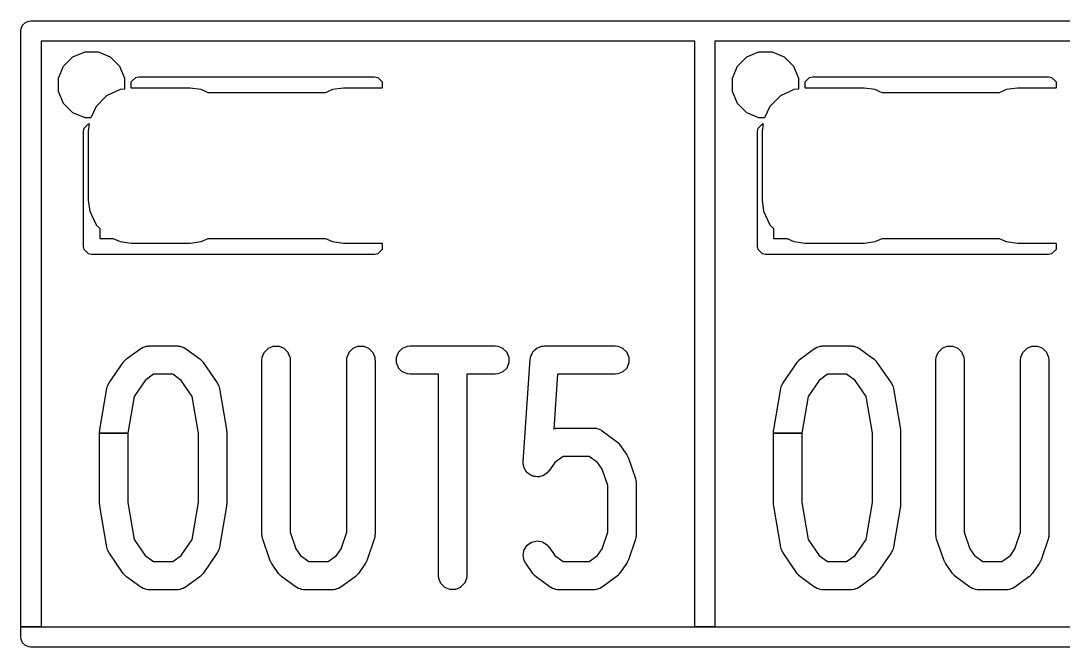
# Model space of a CAD drawing. Header units: millimetres. Extents: x 0 to 98, y 0 to 67.8.
# Drawn here: x 49.42 to 57.16, y 53.42 to 58.07 of the extents above; entities that cross this region are included whole.
import ezdxf

# ---------------------------------------------------------------- set-up
doc = ezdxf.new("R2010")
doc.units = ezdxf.units.MM
doc.layers.add('Edge.Cuts', color=254, linetype='CONTINUOUS', true_color=0xd0d2cd)

msp = doc.modelspace()

# ---------------------------------------------------------------- linework, layer by layer
at = {"layer": 'Edge.Cuts', "linetype": 'CONTINUOUS'}
for p, q in [((49.425, 58), (49.426441, 58.014632)), ((49.425, 53.575), (49.425, 58)), ((49.426441, 58.014632), (49.43764, 58.041668)), ((49.43764, 58.041668), (49.458332, 58.06236)), ((49.458332, 58.06236), (49.485368, 58.073559)), ((49.485368, 58.073559), (49.5, 58.075)), ((49.5, 58.075), (69.5, 58.075)), ((54.425, 57.925), (49.575, 57.925)), ((49.575, 57.925), (49.575, 53.575)), ((54.425, 53.575), (54.425, 57.925)), ((59.425, 57.925), (54.575, 57.925)), ((54.575, 57.925), (54.575, 53.575)), ((49.742133, 57.738893), (49.811107, 57.807867)), ((49.811107, 57.807867), (49.901227, 57.845196)), ((49.901227, 57.845196), (49.998773, 57.845196)), ((49.998773, 57.845196), (50.088893, 57.807867)), ((50.088893, 57.807867), (50.157867, 57.738893)), ((54.742133, 57.738893), (54.811107, 57.807867)), ((54.811107, 57.807867), (54.901227, 57.845196)), ((54.901227, 57.845196), (54.998773, 57.845196)), ((54.998773, 57.845196), (55.088893, 57.807867)), ((55.088893, 57.807867), (55.157867, 57.738893)), ((49.704804, 57.648773), (49.742133, 57.738893)), ((50.157867, 57.738893), (50.195196, 57.648773)), ((54.704804, 57.648773), (54.742133, 57.738893)), ((55.157867, 57.738893), (55.195196, 57.648773)), ((49.704804, 57.551227), (49.704804, 57.648773)), ((50.195196, 57.648773), (50.195196, 57.568608)), ((50.244567, 57.622961), (50.277039, 57.655433)), ((50.244567, 57.577039), (50.244567, 57.622961)), ((50.277039, 57.655433), (50.3, 57.66)), ((50.3, 57.66), (52.05, 57.66)), ((52.05, 57.66), (52.072961, 57.655433)), ((52.072961, 57.655433), (52.105433, 57.622961)), ((52.105433, 57.622961), (52.105433, 57.577039)), ((54.704804, 57.551227), (54.704804, 57.648773)), ((55.195196, 57.648773), (55.195196, 57.568608)), ((55.244567, 57.622961), (55.277039, 57.655433)), ((55.244567, 57.577039), (55.244567, 57.622961)), ((55.277039, 57.655433), (55.3, 57.66)), ((55.3, 57.66), (57.05, 57.66)), ((57.05, 57.66), (57.072961, 57.655433)), ((57.072961, 57.655433), (57.105433, 57.622961)), ((57.105433, 57.622961), (57.105433, 57.577039)), ((49.742133, 57.461107), (49.704804, 57.551227)), ((50.130647, 57.549868), (50.060922, 57.517355)), ((50.161251, 57.564139), (50.130647, 57.549868)), ((50.195196, 57.568608), (50.161251, 57.564139)), ((50.246606, 57.575), (50.244567, 57.577039)), ((50.68125, 57.575), (50.246606, 57.575)), ((50.763749, 57.564139), (50.68125, 57.575)), ((50.794353, 57.549868), (50.763749, 57.564139)), ((50.815515, 57.54), (50.794353, 57.549868)), ((51.684485, 57.54), (50.815515, 57.54)), ((51.705647, 57.549868), (51.684485, 57.54)), ((51.736251, 57.564139), (51.705647, 57.549868)), ((51.81875, 57.575), (51.736251, 57.564139)), ((52.103394, 57.575), (51.81875, 57.575)), ((52.105433, 57.577039), (52.103394, 57.575)), ((54.742133, 57.461107), (54.704804, 57.551227)), ((55.130647, 57.549868), (55.060922, 57.517355)), ((55.161251, 57.564139), (55.130647, 57.549868)), ((55.195196, 57.568608), (55.161251, 57.564139)), ((55.246606, 57.575), (55.244567, 57.577039)), ((55.68125, 57.575), (55.246606, 57.575)), ((55.763749, 57.564139), (55.68125, 57.575)), ((55.794353, 57.549868), (55.763749, 57.564139)), ((55.815515, 57.54), (55.794353, 57.549868)), ((56.684485, 57.54), (55.815515, 57.54)), ((56.705647, 57.549868), (56.684485, 57.54)), ((56.736251, 57.564139), (56.705647, 57.549868)), ((56.81875, 57.575), (56.736251, 57.564139)), ((57.103394, 57.575), (56.81875, 57.575)), ((57.105433, 57.577039), (57.103394, 57.575)), ((49.811107, 57.392133), (49.742133, 57.461107)), ((50.060922, 57.517355), (49.982645, 57.439078)), ((54.811107, 57.392133), (54.742133, 57.461107)), ((55.060922, 57.517355), (54.982645, 57.439078)), ((49.901227, 57.354804), (49.811107, 57.392133)), ((49.982645, 57.439077), (49.943348, 57.354804)), ((49.982645, 57.439078), (49.982645, 57.439077)), ((54.901227, 57.354804), (54.811107, 57.392133)), ((54.982645, 57.439077), (54.943348, 57.354804)), ((54.982645, 57.439078), (54.982645, 57.439077)), ((49.894567, 57.276961), (49.927039, 57.309433)), ((49.943348, 57.354804), (49.901227, 57.354804)), ((49.932002, 57.309433), (49.925, 57.25625)), ((49.927039, 57.309433), (49.932002, 57.309433)), ((54.894567, 57.276961), (54.927039, 57.309433)), ((54.943348, 57.354804), (54.901227, 57.354804)), ((54.932002, 57.309433), (54.925, 57.25625)), ((54.927039, 57.309433), (54.932002, 57.309433)), ((49.89, 57.254), (49.894567, 57.276961)), ((49.89, 56.4), (49.89, 57.254)), ((49.925, 57.25625), (49.925, 56.74375)), ((54.89, 57.254), (54.894567, 57.276961)), ((54.89, 56.4), (54.89, 57.254)), ((54.925, 57.25625), (54.925, 56.74375)), ((49.925, 56.74375), (49.935861, 56.661252)), ((54.925, 56.74375), (54.935861, 56.661252)), ((49.935861, 56.661252), (49.982645, 56.560922)), ((54.935861, 56.661252), (54.982645, 56.560922)), ((49.982645, 56.560922), (50.01, 56.533567)), ((50.01, 56.533567), (50.01, 56.46)), ((54.982645, 56.560922), (55.01, 56.533567)), ((55.01, 56.533567), (55.01, 56.46)), ((50.01, 56.46), (50.109485, 56.46)), ((50.109485, 56.46), (50.161251, 56.435861)), ((50.763749, 56.435861), (50.815515, 56.46)), ((50.815515, 56.46), (51.684485, 56.46)), ((51.684485, 56.46), (51.736251, 56.435861)), ((55.01, 56.46), (55.109485, 56.46)), ((55.109485, 56.46), (55.161251, 56.435861)), ((55.763749, 56.435861), (55.815515, 56.46)), ((55.815515, 56.46), (56.684485, 56.46)), ((56.684485, 56.46), (56.736251, 56.435861)), ((49.894567, 56.377039), (49.89, 56.4)), ((49.927039, 56.344567), (49.894567, 56.377039)), ((50.161251, 56.435861), (50.24375, 56.425)), ((50.24375, 56.425), (50.68125, 56.425)), ((50.68125, 56.425), (50.763749, 56.435861)), ((51.736251, 56.435861), (51.81875, 56.425)), ((51.81875, 56.425), (52.103394, 56.425)), ((52.105433, 56.377039), (52.072961, 56.344567)), ((52.103394, 56.425), (52.105433, 56.422961)), ((52.105433, 56.422961), (52.105433, 56.377039)), ((54.894567, 56.377039), (54.89, 56.4)), ((54.927039, 56.344567), (54.894567, 56.377039)), ((55.161251, 56.435861), (55.24375, 56.425)), ((55.24375, 56.425), (55.68125, 56.425)), ((55.68125, 56.425), (55.763749, 56.435861)), ((56.736251, 56.435861), (56.81875, 56.425)), ((56.81875, 56.425), (57.103394, 56.425)), ((57.105433, 56.377039), (57.072961, 56.344567)), ((57.103394, 56.425), (57.105433, 56.422961)), ((57.105433, 56.422961), (57.105433, 56.377039)), ((49.95, 56.34), (49.927039, 56.344567)), ((52.05, 56.34), (49.95, 56.34)), ((52.072961, 56.344567), (52.05, 56.34)), ((54.95, 56.34), (54.927039, 56.344567)), ((57.05, 56.34), (54.95, 56.34)), ((57.072961, 56.344567), (57.05, 56.34)), ((50.20967, 55.564938), (50.314432, 55.641128)), ((50.314432, 55.641128), (50.314842, 55.641396)), ((50.314842, 55.641396), (50.316676, 55.642474)), ((50.316676, 55.642474), (50.317099, 55.642895)), ((50.317099, 55.642895), (50.318719, 55.643976)), ((50.318719, 55.643976), (50.320484, 55.644708)), ((50.320484, 55.644708), (50.331751, 55.651318)), ((50.331751, 55.651318), (50.333111, 55.651866)), ((50.333111, 55.651866), (50.344211, 55.654538)), ((50.344211, 55.654538), (50.354768, 55.658909)), ((50.354768, 55.658909), (50.356191, 55.659265)), ((50.356191, 55.659265), (50.369184, 55.660546)), ((50.369184, 55.660546), (50.371049, 55.660993)), ((50.371049, 55.660993), (50.372996, 55.66107)), ((50.372996, 55.66107), (50.373581, 55.660978)), ((50.373581, 55.660978), (50.375701, 55.661186)), ((50.375701, 55.661186), (50.37619, 55.66121)), ((50.37619, 55.66121), (50.585714, 55.66121)), ((50.585714, 55.66121), (50.586203, 55.661186)), ((50.586203, 55.661186), (50.588321, 55.660978)), ((50.588321, 55.660978), (50.588908, 55.66107)), ((50.588908, 55.66107), (50.590855, 55.660993)), ((50.590855, 55.660993), (50.592719, 55.660546)), ((50.592719, 55.660546), (50.605713, 55.659265)), ((50.605713, 55.659265), (50.607136, 55.658909)), ((50.607136, 55.658909), (50.617691, 55.654538)), ((50.617691, 55.654538), (50.628793, 55.651866)), ((50.628793, 55.651866), (50.630153, 55.651317)), ((50.630153, 55.651317), (50.641412, 55.644711)), ((50.641412, 55.644711), (50.643185, 55.643976)), ((50.643185, 55.643976), (50.644807, 55.642893)), ((50.644807, 55.642893), (50.645227, 55.642473)), ((50.645227, 55.642473), (50.647062, 55.641396)), ((50.647062, 55.641396), (50.647472, 55.641128)), ((50.647472, 55.641128), (50.752234, 55.564938)), ((51.216349, 55.577632), (51.231281, 55.61368)), ((51.231281, 55.61368), (51.232364, 55.615303)), ((51.232364, 55.615303), (51.259954, 55.642893)), ((51.259954, 55.642893), (51.261577, 55.643976)), ((51.261577, 55.643976), (51.297625, 55.658908)), ((51.297625, 55.658908), (51.299538, 55.659289)), ((51.299538, 55.659289), (51.338556, 55.659289)), ((51.338556, 55.659289), (51.340469, 55.658908)), ((51.340469, 55.658908), (51.376517, 55.643976)), ((51.376517, 55.643976), (51.37814, 55.642893)), ((51.37814, 55.642893), (51.40573, 55.615303)), ((51.40573, 55.615303), (51.406813, 55.61368)), ((51.406813, 55.61368), (51.421745, 55.577632)), ((51.844921, 55.577632), (51.859853, 55.61368)), ((51.859853, 55.61368), (51.860936, 55.615303)), ((51.860936, 55.615303), (51.888526, 55.642893)), ((51.888526, 55.642893), (51.890149, 55.643976)), ((51.890149, 55.643976), (51.926197, 55.658908)), ((51.926197, 55.658908), (51.92811, 55.659289)), ((51.92811, 55.659289), (51.967128, 55.659289)), ((51.967128, 55.659289), (51.969041, 55.658908)), ((51.969041, 55.658908), (52.005089, 55.643976)), ((52.005089, 55.643976), (52.006712, 55.642893)), ((52.006712, 55.642893), (52.034302, 55.615303)), ((52.034302, 55.615303), (52.035385, 55.61368)), ((52.035385, 55.61368), (52.050317, 55.577632)), ((52.211587, 55.577632), (52.226519, 55.61368)), ((52.226519, 55.61368), (52.227602, 55.615303)), ((52.227602, 55.615303), (52.255192, 55.642893)), ((52.255192, 55.642893), (52.256815, 55.643976)), ((52.256815, 55.643976), (52.292863, 55.658908)), ((52.292863, 55.658908), (52.294286, 55.659265)), ((52.294286, 55.659265), (52.313795, 55.661186)), ((52.313795, 55.661186), (52.314285, 55.66121)), ((52.314285, 55.66121), (52.942857, 55.66121)), ((52.942857, 55.66121), (52.943347, 55.661186)), ((52.943347, 55.661186), (52.962856, 55.659265)), ((52.962856, 55.659265), (52.964279, 55.658908)), ((52.964279, 55.658908), (53.000327, 55.643976)), ((53.000327, 55.643976), (53.00195, 55.642893)), ((53.00195, 55.642893), (53.02954, 55.615303)), ((53.02954, 55.615303), (53.030623, 55.61368)), ((53.030623, 55.61368), (53.045555, 55.577632)), ((53.215645, 55.59893), (53.221757, 55.613681)), ((53.221757, 55.613681), (53.22284, 55.615302)), ((53.22284, 55.615302), (53.224719, 55.617182)), ((53.224719, 55.617182), (53.225905, 55.619566)), ((53.225905, 55.619566), (53.227097, 55.621109)), ((53.227097, 55.621109), (53.23914, 55.631604)), ((53.23914, 55.631604), (53.250431, 55.642893)), ((53.250431, 55.642893), (53.252052, 55.643976)), ((53.252052, 55.643976), (53.254511, 55.644996)), ((53.254511, 55.644996), (53.256516, 55.646741)), ((53.256516, 55.646741), (53.258208, 55.647711)), ((53.258208, 55.647711), (53.273348, 55.652798)), ((53.273348, 55.652798), (53.288101, 55.658908)), ((53.288101, 55.658908), (53.289523, 55.659265)), ((53.289523, 55.659265), (53.293881, 55.659695)), ((53.293881, 55.659695), (53.295197, 55.660136)), ((53.295197, 55.660136), (53.297128, 55.660384)), ((53.297128, 55.660384), (53.299341, 55.660233)), ((53.299341, 55.660233), (53.309034, 55.661186)), ((53.309034, 55.661186), (53.309523, 55.66121)), ((53.309523, 55.66121), (53.833333, 55.66121)), ((53.833333, 55.66121), (53.833823, 55.661186)), ((53.833823, 55.661186), (53.853332, 55.659265)), ((53.853332, 55.659265), (53.854755, 55.658908)), ((53.854755, 55.658908), (53.890803, 55.643976)), ((53.890803, 55.643976), (53.892426, 55.642893)), ((53.892426, 55.642893), (53.920016, 55.615303)), ((53.920016, 55.615303), (53.921099, 55.61368)), ((53.921099, 55.61368), (53.936031, 55.577632)), ((55.20967, 55.564938), (55.314432, 55.641128)), ((55.314432, 55.641128), (55.314842, 55.641396)), ((55.314842, 55.641396), (55.316676, 55.642474)), ((55.316676, 55.642474), (55.317099, 55.642895)), ((55.317099, 55.642895), (55.318719, 55.643976)), ((55.318719, 55.643976), (55.320484, 55.644708)), ((55.320484, 55.644708), (55.331751, 55.651318)), ((55.331751, 55.651318), (55.333111, 55.651866)), ((55.333111, 55.651866), (55.344211, 55.654538)), ((55.344211, 55.654538), (55.354768, 55.658909)), ((55.354768, 55.658909), (55.356191, 55.659265)), ((55.356191, 55.659265), (55.369184, 55.660546)), ((55.369184, 55.660546), (55.371049, 55.660993)), ((55.371049, 55.660993), (55.372996, 55.66107)), ((55.372996, 55.66107), (55.373581, 55.660978)), ((55.373581, 55.660978), (55.375701, 55.661186)), ((55.375701, 55.661186), (55.37619, 55.66121)), ((55.37619, 55.66121), (55.585714, 55.66121)), ((55.585714, 55.66121), (55.586203, 55.661186)), ((55.586203, 55.661186), (55.588321, 55.660978)), ((55.588321, 55.660978), (55.588908, 55.66107)), ((55.588908, 55.66107), (55.590855, 55.660993)), ((55.590855, 55.660993), (55.592719, 55.660546)), ((55.592719, 55.660546), (55.605713, 55.659265)), ((55.605713, 55.659265), (55.607136, 55.658909)), ((55.607136, 55.658909), (55.617691, 55.654538)), ((55.617691, 55.654538), (55.628793, 55.651866)), ((55.628793, 55.651866), (55.630153, 55.651317)), ((55.630153, 55.651317), (55.641412, 55.644711)), ((55.641412, 55.644711), (55.643185, 55.643976)), ((55.643185, 55.643976), (55.644807, 55.642893)), ((55.644807, 55.642893), (55.645227, 55.642473)), ((55.645227, 55.642473), (55.647062, 55.641396)), ((55.647062, 55.641396), (55.647472, 55.641128)), ((55.647472, 55.641128), (55.752234, 55.564938)), ((56.216349, 55.577632), (56.231281, 55.61368)), ((56.231281, 55.61368), (56.232364, 55.615303)), ((56.232364, 55.615303), (56.259954, 55.642893)), ((56.259954, 55.642893), (56.261577, 55.643976)), ((56.261577, 55.643976), (56.297625, 55.658908)), ((56.297625, 55.658908), (56.299538, 55.659289)), ((56.299538, 55.659289), (56.338556, 55.659289)), ((56.338556, 55.659289), (56.340469, 55.658908)), ((56.340469, 55.658908), (56.376517, 55.643976)), ((56.376517, 55.643976), (56.37814, 55.642893)), ((56.37814, 55.642893), (56.40573, 55.615303)), ((56.40573, 55.615303), (56.406813, 55.61368)), ((56.406813, 55.61368), (56.421745, 55.577632)), ((56.844921, 55.577632), (56.859853, 55.61368)), ((56.859853, 55.61368), (56.860936, 55.615303)), ((56.860936, 55.615303), (56.888526, 55.642893)), ((56.888526, 55.642893), (56.890149, 55.643976)), ((56.890149, 55.643976), (56.926197, 55.658908)), ((56.926197, 55.658908), (56.92811, 55.659289)), ((56.92811, 55.659289), (56.967128, 55.659289)), ((56.967128, 55.659289), (56.969041, 55.658908)), ((56.969041, 55.658908), (57.005089, 55.643976)), ((57.005089, 55.643976), (57.006712, 55.642893)), ((57.006712, 55.642893), (57.034302, 55.615303)), ((57.034302, 55.615303), (57.035385, 55.61368)), ((57.035385, 55.61368), (57.050317, 55.577632)), ((50.080142, 55.387125), (50.184904, 55.539506)), ((50.184904, 55.539506), (50.185201, 55.539895)), ((50.185201, 55.539895), (50.192579, 55.54865)), ((50.192579, 55.54865), (50.1937, 55.550478)), ((50.1937, 55.550478), (50.19464, 55.551602)), ((50.19464, 55.551602), (50.196359, 55.553132)), ((50.196359, 55.553132), (50.197837, 55.554884)), ((50.197837, 55.554884), (50.198936, 55.555855)), ((50.198936, 55.555855), (50.200734, 55.557023)), ((50.200734, 55.557023), (50.209288, 55.56463)), ((50.209288, 55.56463), (50.20967, 55.564938)), ((50.752234, 55.564938), (50.752616, 55.56463)), ((50.752616, 55.56463), (50.761168, 55.557023)), ((50.761168, 55.557023), (50.762967, 55.555855)), ((50.762967, 55.555855), (50.764068, 55.554884)), ((50.764068, 55.554884), (50.765551, 55.553125)), ((50.765551, 55.553125), (50.767264, 55.551601)), ((50.767264, 55.551601), (50.768205, 55.550476)), ((50.768205, 55.550476), (50.769321, 55.548653)), ((50.769321, 55.548653), (50.776703, 55.539896)), ((50.776703, 55.539896), (50.777, 55.539506)), ((50.777, 55.539506), (50.881762, 55.387125)), ((51.214047, 55.55621), (51.214071, 55.5567)), ((51.214047, 54.260972), (51.214047, 55.55621)), ((51.214071, 55.5567), (51.215992, 55.576209)), ((51.215992, 55.576209), (51.216349, 55.577632)), ((51.421745, 55.577632), (51.422102, 55.576209)), ((51.422102, 55.576209), (51.424023, 55.5567)), ((51.424023, 55.5567), (51.424047, 55.55621)), ((51.424047, 55.55621), (51.424047, 54.278515)), ((51.842619, 55.55621), (51.842643, 55.5567)), ((51.842619, 54.278515), (51.842619, 55.55621)), ((51.842643, 55.5567), (51.844564, 55.576209)), ((51.844564, 55.576209), (51.844921, 55.577632)), ((52.050317, 55.577632), (52.050674, 55.576209)), ((52.050674, 55.576209), (52.052595, 55.5567)), ((52.052595, 55.5567), (52.052619, 55.55621)), ((52.052619, 55.55621), (52.052619, 54.260972)), ((52.211206, 55.575719), (52.211587, 55.577632)), ((52.211206, 55.536701), (52.211206, 55.575719)), ((52.211587, 55.534788), (52.211206, 55.536701)), ((52.226519, 55.49874), (52.211587, 55.534788)), ((53.045555, 55.534788), (53.030623, 55.49874)), ((53.045555, 55.577632), (53.045936, 55.575719)), ((53.045936, 55.536701), (53.045555, 55.534788)), ((53.045936, 55.575719), (53.045936, 55.536701)), ((53.152389, 54.801507), (53.20477, 55.563411)), ((53.20477, 55.563411), (53.204827, 55.563898)), ((53.204827, 55.563898), (53.206444, 55.573503)), ((53.206444, 55.575719), (53.206824, 55.577631)), ((53.206444, 55.573503), (53.206444, 55.575719)), ((53.206824, 55.577631), (53.207354, 55.578913)), ((53.207354, 55.578913), (53.208082, 55.583231)), ((53.208082, 55.583231), (53.208536, 55.584626)), ((53.208536, 55.584626), (53.215645, 55.59893)), ((53.936031, 55.534788), (53.921099, 55.49874)), ((53.936031, 55.577632), (53.936412, 55.575719)), ((53.936412, 55.536701), (53.936031, 55.534788)), ((53.936412, 55.575719), (53.936412, 55.536701)), ((55.080142, 55.387125), (55.184904, 55.539506)), ((55.184904, 55.539506), (55.185201, 55.539895)), ((55.185201, 55.539895), (55.192579, 55.54865)), ((55.192579, 55.54865), (55.1937, 55.550478)), ((55.1937, 55.550478), (55.19464, 55.551602)), ((55.19464, 55.551602), (55.196359, 55.553132)), ((55.196359, 55.553132), (55.197837, 55.554884)), ((55.197837, 55.554884), (55.198936, 55.555855)), ((55.198936, 55.555855), (55.200734, 55.557023)), ((55.200734, 55.557023), (55.209288, 55.56463)), ((55.209288, 55.56463), (55.20967, 55.564938)), ((55.752234, 55.564938), (55.752616, 55.56463)), ((55.752616, 55.56463), (55.761168, 55.557023)), ((55.761168, 55.557023), (55.762967, 55.555855)), ((55.762967, 55.555855), (55.764068, 55.554884)), ((55.764068, 55.554884), (55.765551, 55.553125)), ((55.765551, 55.553125), (55.767264, 55.551601)), ((55.767264, 55.551601), (55.768205, 55.550476)), ((55.768205, 55.550476), (55.769321, 55.548653)), ((55.769321, 55.548653), (55.776703, 55.539896)), ((55.776703, 55.539896), (55.777, 55.539506)), ((55.777, 55.539506), (55.881762, 55.387125)), ((56.214047, 55.55621), (56.214071, 55.5567)), ((56.214047, 54.260972), (56.214047, 55.55621)), ((56.214071, 55.5567), (56.215992, 55.576209)), ((56.215992, 55.576209), (56.216349, 55.577632)), ((56.421745, 55.577632), (56.422102, 55.576209)), ((56.422102, 55.576209), (56.424023, 55.5567)), ((56.424023, 55.5567), (56.424047, 55.55621)), ((56.424047, 55.55621), (56.424047, 54.278515)), ((56.842619, 55.55621), (56.842643, 55.5567)), ((56.842619, 54.278515), (56.842619, 55.55621)), ((56.842643, 55.5567), (56.844564, 55.576209)), ((56.844564, 55.576209), (56.844921, 55.577632)), ((57.050317, 55.577632), (57.050674, 55.576209)), ((57.050674, 55.576209), (57.052595, 55.5567)), ((57.052595, 55.5567), (57.052619, 55.55621)), ((57.052619, 55.55621), (57.052619, 54.260972)), ((50.410335, 55.45121), (50.347748, 55.405694)), ((50.551569, 55.45121), (50.410335, 55.45121)), ((50.614154, 55.405694), (50.551569, 55.45121)), ((52.227602, 55.497117), (52.226519, 55.49874)), ((52.255192, 55.469527), (52.227602, 55.497117)), ((52.256815, 55.468444), (52.255192, 55.469527)), ((52.292863, 55.453512), (52.256815, 55.468444)), ((52.294286, 55.453155), (52.292863, 55.453512)), ((52.313795, 55.451234), (52.294286, 55.453155)), ((52.314285, 55.45121), (52.313795, 55.451234)), ((52.523571, 55.45121), (52.314285, 55.45121)), ((52.523571, 53.95621), (52.523571, 55.45121)), ((52.942857, 55.45121), (52.733571, 55.45121)), ((52.733571, 55.45121), (52.733571, 53.95621)), ((52.943347, 55.451234), (52.942857, 55.45121)), ((52.962856, 55.453155), (52.943347, 55.451234)), ((52.964279, 55.453512), (52.962856, 55.453155)), ((53.000327, 55.468444), (52.964279, 55.453512)), ((53.00195, 55.469527), (53.000327, 55.468444)), ((53.02954, 55.497117), (53.00195, 55.469527)), ((53.030623, 55.49874), (53.02954, 55.497117)), ((53.407552, 55.45121), (53.37958, 55.044358)), ((53.833333, 55.45121), (53.407552, 55.45121)), ((53.833823, 55.451234), (53.833333, 55.45121)), ((53.853332, 55.453155), (53.833823, 55.451234)), ((53.854755, 55.453512), (53.853332, 55.453155)), ((53.890803, 55.468444), (53.854755, 55.453512)), ((53.892426, 55.469527), (53.890803, 55.468444)), ((53.920016, 55.497117), (53.892426, 55.469527)), ((53.921099, 55.49874), (53.920016, 55.497117)), ((55.410335, 55.45121), (55.347748, 55.405694)), ((55.551569, 55.45121), (55.410335, 55.45121)), ((55.614154, 55.405694), (55.551569, 55.45121)), ((50.070414, 55.369542), (50.079884, 55.386707)), ((50.079884, 55.386707), (50.080142, 55.387125)), ((50.347748, 55.405694), (50.266245, 55.287145)), ((50.695657, 55.287145), (50.614154, 55.405694)), ((50.881762, 55.387125), (50.88202, 55.386707)), ((50.88202, 55.386707), (50.89149, 55.369542)), ((55.070414, 55.369542), (55.079884, 55.386707)), ((55.079884, 55.386707), (55.080142, 55.387125)), ((55.347748, 55.405694), (55.266245, 55.287145)), ((55.695657, 55.287145), (55.614154, 55.405694)), ((55.881762, 55.387125), (55.88202, 55.386707)), ((55.88202, 55.386707), (55.89149, 55.369542)), ((50.010802, 55.040663), (50.063183, 55.345425)), ((50.063183, 55.345425), (50.06329, 55.345904)), ((50.06329, 55.345904), (50.068488, 55.364806)), ((50.068488, 55.364806), (50.069079, 55.366146)), ((50.069079, 55.366146), (50.06967, 55.367085)), ((50.06967, 55.367085), (50.069902, 55.36817)), ((50.069902, 55.36817), (50.070414, 55.369542)), ((50.89149, 55.369542), (50.892003, 55.368167)), ((50.892003, 55.368167), (50.892233, 55.367085)), ((50.892233, 55.367085), (50.892824, 55.366148)), ((50.892824, 55.366148), (50.893416, 55.364806)), ((50.893416, 55.364806), (50.898614, 55.345904)), ((50.898614, 55.345904), (50.898721, 55.345425)), ((50.898721, 55.345425), (50.951102, 55.040663)), ((55.010802, 55.040663), (55.063183, 55.345425)), ((55.063183, 55.345425), (55.06329, 55.345904)), ((55.06329, 55.345904), (55.068488, 55.364806)), ((55.068488, 55.364806), (55.069079, 55.366146)), ((55.069079, 55.366146), (55.06967, 55.367085)), ((55.06967, 55.367085), (55.069902, 55.36817)), ((55.069902, 55.36817), (55.070414, 55.369542)), ((55.89149, 55.369542), (55.892003, 55.368167)), ((55.892003, 55.368167), (55.892233, 55.367085)), ((55.892233, 55.367085), (55.892824, 55.366148)), ((55.892824, 55.366148), (55.893416, 55.364806)), ((55.893416, 55.364806), (55.898614, 55.345904)), ((55.898614, 55.345904), (55.898721, 55.345425)), ((55.898721, 55.345425), (55.951102, 55.040663)), ((50.266245, 55.287145), (50.219285, 55.013918)), ((50.742619, 55.013918), (50.695657, 55.287145)), ((55.266245, 55.287145), (55.219285, 55.013918)), ((55.742619, 55.013918), (55.695657, 55.287145)), ((50.009285, 55.022877), (50.009309, 55.023367)), ((50.009285, 55.013918), (50.009285, 55.022877)), ((50.009285, 54.489543), (50.009285, 55.013918)), ((50.009285, 55.013918), (50.219285, 55.013918)), ((50.219285, 55.013918), (50.009285, 55.013918)), ((50.009309, 55.023367), (50.010135, 55.031769)), ((50.010135, 55.031769), (50.010743, 55.040176)), ((50.010743, 55.040176), (50.010802, 55.040663)), ((50.219285, 55.013918), (50.219285, 54.498504)), ((50.742619, 54.498504), (50.742619, 55.013918)), ((50.951102, 55.040663), (50.951161, 55.040176)), ((50.951161, 55.040176), (50.951767, 55.03177)), ((50.951767, 55.03177), (50.952595, 55.023367)), ((50.952595, 55.023367), (50.952619, 55.022877)), ((50.952619, 55.022877), (50.952619, 54.489543)), ((53.37958, 55.044358), (53.382306, 55.045014)), ((53.382306, 55.045014), (53.392863, 55.049385)), ((53.392863, 55.049385), (53.394286, 55.049741)), ((53.394286, 55.049741), (53.407279, 55.051022)), ((53.407279, 55.051022), (53.409144, 55.051469)), ((53.409144, 55.051469), (53.411091, 55.051546)), ((53.411091, 55.051546), (53.411676, 55.051454)), ((53.411676, 55.051454), (53.413796, 55.051662)), ((53.413796, 55.051662), (53.414285, 55.051686)), ((53.414285, 55.051686), (53.67619, 55.051686)), ((53.67619, 55.051686), (53.676679, 55.051662)), ((53.676679, 55.051662), (53.678797, 55.051454)), ((53.678797, 55.051454), (53.679384, 55.051546)), ((53.679384, 55.051546), (53.681331, 55.051469)), ((53.681331, 55.051469), (53.683195, 55.051022)), ((53.683195, 55.051022), (53.696189, 55.049741)), ((53.696189, 55.049741), (53.697612, 55.049385)), ((53.697612, 55.049385), (53.708167, 55.045014)), ((53.708167, 55.045014), (53.719269, 55.042342)), ((53.719269, 55.042342), (53.720629, 55.041793)), ((53.720629, 55.041793), (53.731888, 55.035187)), ((53.731888, 55.035187), (53.733661, 55.034452)), ((53.733661, 55.034452), (53.735283, 55.033369)), ((53.735283, 55.033369), (53.735703, 55.032949)), ((53.735703, 55.032949), (53.737538, 55.031872)), ((53.737538, 55.031872), (53.737948, 55.031604)), ((53.737948, 55.031604), (53.84271, 54.955414)), ((55.009285, 55.022877), (55.009309, 55.023367)), ((55.009285, 55.013918), (55.009285, 55.022877)), ((55.009285, 54.489543), (55.009285, 55.013918)), ((55.009285, 55.013918), (55.219285, 55.013918)), ((55.219285, 55.013918), (55.009285, 55.013918)), ((55.009309, 55.023367), (55.010135, 55.031769)), ((55.010135, 55.031769), (55.010743, 55.040176)), ((55.010743, 55.040176), (55.010802, 55.040663)), ((55.219285, 55.013918), (55.219285, 54.498504)), ((55.742619, 54.498504), (55.742619, 55.013918)), ((55.951102, 55.040663), (55.951161, 55.040176)), ((55.951161, 55.040176), (55.951767, 55.03177)), ((55.951767, 55.03177), (55.952595, 55.023367)), ((55.952595, 55.023367), (55.952619, 55.022877)), ((55.952619, 55.022877), (55.952619, 54.489543)), ((53.84271, 54.955414), (53.843092, 54.955106)), ((53.843092, 54.955106), (53.851644, 54.947499)), ((53.851644, 54.947499), (53.853443, 54.946331)), ((53.853443, 54.946331), (53.854544, 54.94536)), ((53.854544, 54.94536), (53.856027, 54.943601)), ((53.856027, 54.943601), (53.85774, 54.942077)), ((53.85774, 54.942077), (53.858681, 54.940952)), ((53.858681, 54.940952), (53.859797, 54.939129)), ((53.859797, 54.939129), (53.867179, 54.930372)), ((53.867179, 54.930372), (53.867476, 54.929982)), ((53.867476, 54.929982), (53.919857, 54.853791)), ((53.44843, 54.841686), (53.385843, 54.79617)), ((53.642045, 54.841686), (53.44843, 54.841686)), ((53.70463, 54.79617), (53.642045, 54.841686)), ((53.919857, 54.853791), (53.920115, 54.853373)), ((53.920115, 54.853373), (53.922471, 54.849102)), ((53.922471, 54.849102), (53.92349, 54.847949)), ((53.92349, 54.847949), (53.924289, 54.846719)), ((53.924289, 54.846719), (53.926738, 54.841368)), ((53.926738, 54.841368), (53.929585, 54.836208)), ((53.929585, 54.836208), (53.930098, 54.834831)), ((53.930098, 54.834831), (53.930416, 54.833333)), ((53.930416, 54.833333), (53.932448, 54.828895)), ((53.152234, 54.794719), (53.15226, 54.796669)), ((53.152627, 54.792593), (53.152234, 54.794719)), ((53.15226, 54.796669), (53.152477, 54.797692)), ((53.152379, 54.801016), (53.152389, 54.801507)), ((53.152477, 54.797692), (53.152379, 54.801016)), ((53.152958, 54.781421), (53.152627, 54.792593)), ((53.153216, 54.779977), (53.152958, 54.781421)), ((53.157114, 54.768372), (53.153216, 54.779977)), ((53.15934, 54.756353), (53.157114, 54.768372)), ((53.160062, 54.754541), (53.15934, 54.756353)), ((53.16358, 54.749122), (53.160062, 54.754541)), ((53.385843, 54.79617), (53.343666, 54.734819)), ((53.738692, 54.746625), (53.70463, 54.79617)), ((53.932448, 54.828895), (53.93263, 54.828438)), ((53.93263, 54.828438), (53.985011, 54.676057)), ((53.16564, 54.74299), (53.16358, 54.749122)), ((53.16661, 54.741297), (53.16564, 54.74299)), ((53.174647, 54.732074), (53.16661, 54.741297)), ((53.181307, 54.721814), (53.174647, 54.732074)), ((53.182668, 54.720416), (53.181307, 54.721814)), ((53.187995, 54.716754), (53.182668, 54.720416)), ((53.192243, 54.711879), (53.187995, 54.716754)), ((53.193787, 54.710687), (53.192243, 54.711879)), ((53.204737, 54.705244), (53.193787, 54.710687)), ((53.214821, 54.698311), (53.204737, 54.705244)), ((53.216614, 54.69754), (53.214821, 54.698311)), ((53.222938, 54.696196), (53.216614, 54.69754)), ((53.228726, 54.693318), (53.222938, 54.696196)), ((53.230609, 54.692807), (53.228726, 54.693318)), ((53.242811, 54.691969), (53.230609, 54.692807)), ((53.254778, 54.689423), (53.242811, 54.691969)), ((53.256729, 54.689398), (53.254778, 54.689423)), ((53.263082, 54.690575), (53.256729, 54.689398)), ((53.269535, 54.690131), (53.263082, 54.690575)), ((53.27147, 54.690379), (53.269535, 54.690131)), ((53.283075, 54.694279), (53.27147, 54.690379)), ((53.295094, 54.696503), (53.283075, 54.694279)), ((53.296907, 54.697225), (53.295094, 54.696503)), ((53.302327, 54.700745), (53.296907, 54.697225)), ((53.308457, 54.702803), (53.302327, 54.700745)), ((53.31015, 54.703774), (53.308457, 54.702803)), ((53.319369, 54.711809), (53.31015, 54.703774)), ((53.329633, 54.71847), (53.319369, 54.711809)), ((53.330734, 54.719441), (53.329633, 54.71847)), ((53.337937, 54.727987), (53.330734, 54.719441)), ((53.339567, 54.729406), (53.337937, 54.727987)), ((53.340761, 54.730952), (53.339567, 54.729406)), ((53.341226, 54.731891), (53.340761, 54.730952)), ((53.343368, 54.734429), (53.341226, 54.731891)), ((53.343666, 54.734819), (53.343368, 54.734429)), ((53.780714, 54.624383), (53.738692, 54.746625)), ((53.985011, 54.676057), (53.985148, 54.675586)), ((53.985148, 54.675586), (53.987567, 54.665385)), ((53.780714, 54.278515), (53.780714, 54.624383)), ((53.987567, 54.665385), (53.988412, 54.663347)), ((53.988412, 54.663347), (53.988769, 54.661922)), ((53.988769, 54.661922), (53.989037, 54.65919)), ((53.989037, 54.65919), (53.989673, 54.656513)), ((53.989798, 54.655049), (53.989661, 54.652851)), ((53.989661, 54.652851), (53.99069, 54.642414)), ((53.989673, 54.656513), (53.989798, 54.655049)), ((53.99069, 54.642414), (53.990714, 54.641924)), ((53.990714, 54.641924), (53.990714, 54.260972)), ((50.009309, 54.489053), (50.009285, 54.489543)), ((50.010135, 54.480653), (50.009309, 54.489053)), ((50.010743, 54.472244), (50.010135, 54.480653)), ((50.010802, 54.471757), (50.010743, 54.472244)), ((50.063183, 54.166995), (50.010802, 54.471757)), ((50.219285, 54.498504), (50.266245, 54.225277)), ((50.695657, 54.225277), (50.742619, 54.498504)), ((50.951102, 54.471757), (50.898721, 54.166995)), ((50.951161, 54.472245), (50.951102, 54.471757)), ((50.951766, 54.480649), (50.951161, 54.472245)), ((50.952595, 54.489053), (50.951766, 54.480649)), ((50.952619, 54.489543), (50.952595, 54.489053)), ((55.009309, 54.489053), (55.009285, 54.489543)), ((55.010135, 54.480653), (55.009309, 54.489053)), ((55.010743, 54.472244), (55.010135, 54.480653)), ((55.010802, 54.471757), (55.010743, 54.472244)), ((55.063183, 54.166995), (55.010802, 54.471757)), ((55.219285, 54.498504), (55.266245, 54.225277)), ((55.695657, 54.225277), (55.742619, 54.498504)), ((55.951102, 54.471757), (55.898721, 54.166995)), ((55.951161, 54.472245), (55.951102, 54.471757)), ((55.951766, 54.480649), (55.951161, 54.472245)), ((55.952595, 54.489053), (55.951766, 54.480649)), ((55.952619, 54.489543), (55.952595, 54.489053)), ((50.266245, 54.225277), (50.347748, 54.106728)), ((50.614154, 54.106728), (50.695657, 54.225277)), ((51.214071, 54.260482), (51.214047, 54.260972)), ((51.215097, 54.250052), (51.214071, 54.260482)), ((51.214962, 54.247845), (51.215097, 54.250052)), ((51.215088, 54.246384), (51.214962, 54.247845)), ((51.215721, 54.243711), (51.215088, 54.246384)), ((51.215992, 54.240972), (51.215721, 54.243711)), ((51.216348, 54.23955), (51.215992, 54.240972)), ((51.217192, 54.23751), (51.216348, 54.23955)), ((51.219613, 54.22731), (51.217192, 54.23751)), ((51.21975, 54.226839), (51.219613, 54.22731)), ((51.272131, 54.074458), (51.21975, 54.226839)), ((51.424047, 54.278515), (51.466067, 54.156273)), ((51.800597, 54.156273), (51.842619, 54.278515)), ((52.046916, 54.226839), (51.994535, 54.074458)), ((52.047053, 54.22731), (52.046916, 54.226839)), ((52.049472, 54.237512), (52.047053, 54.22731)), ((52.050317, 54.239549), (52.049472, 54.237512)), ((52.050674, 54.240974), (52.050317, 54.239549)), ((52.050942, 54.243708), (52.050674, 54.240974)), ((52.051578, 54.246383), (52.050942, 54.243708)), ((52.052595, 54.260482), (52.051566, 54.250047)), ((52.051566, 54.250047), (52.051703, 54.247847)), ((52.051703, 54.247847), (52.051578, 54.246383)), ((52.052619, 54.260972), (52.052595, 54.260482)), ((53.216614, 54.205356), (53.254778, 54.213473)), ((53.254778, 54.213473), (53.256728, 54.213498)), ((53.256728, 54.213498), (53.295094, 54.206393)), ((53.738692, 54.156273), (53.780714, 54.278515)), ((53.985011, 54.226839), (53.93263, 54.074458)), ((53.985148, 54.22731), (53.985011, 54.226839)), ((53.987567, 54.237512), (53.985148, 54.22731)), ((53.988412, 54.239549), (53.987567, 54.237512)), ((53.988769, 54.240974), (53.988412, 54.239549)), ((53.989037, 54.243708), (53.988769, 54.240974)), ((53.989673, 54.246383), (53.989037, 54.243708)), ((53.99069, 54.260482), (53.989661, 54.250047)), ((53.989661, 54.250047), (53.989798, 54.247847)), ((53.989798, 54.247847), (53.989673, 54.246383)), ((53.990714, 54.260972), (53.99069, 54.260482)), ((55.266245, 54.225277), (55.347748, 54.106728)), ((55.614154, 54.106728), (55.695657, 54.225277)), ((56.214071, 54.260482), (56.214047, 54.260972)), ((56.215097, 54.250052), (56.214071, 54.260482)), ((56.214962, 54.247845), (56.215097, 54.250052)), ((56.215088, 54.246384), (56.214962, 54.247845)), ((56.215721, 54.243711), (56.215088, 54.246384)), ((56.215992, 54.240972), (56.215721, 54.243711)), ((56.216348, 54.23955), (56.215992, 54.240972)), ((56.217192, 54.23751), (56.216348, 54.23955)), ((56.219613, 54.22731), (56.217192, 54.23751)), ((56.21975, 54.226839), (56.219613, 54.22731)), ((56.272131, 54.074458), (56.21975, 54.226839)), ((56.424047, 54.278515), (56.466067, 54.156273)), ((56.800597, 54.156273), (56.842619, 54.278515)), ((57.046916, 54.226839), (56.994535, 54.074458)), ((57.047053, 54.22731), (57.046916, 54.226839)), ((57.049472, 54.237512), (57.047053, 54.22731)), ((57.050317, 54.239549), (57.049472, 54.237512)), ((57.050674, 54.240974), (57.050317, 54.239549)), ((57.050942, 54.243708), (57.050674, 54.240974)), ((57.051578, 54.246383), (57.050942, 54.243708)), ((57.052595, 54.260482), (57.051566, 54.250047)), ((57.051566, 54.250047), (57.051703, 54.247847)), ((57.051703, 54.247847), (57.051578, 54.246383)), ((57.052619, 54.260972), (57.052595, 54.260482)), ((50.06329, 54.166516), (50.063183, 54.166995)), ((50.068488, 54.147614), (50.06329, 54.166516)), ((50.06908, 54.146272), (50.068488, 54.147614)), ((50.069671, 54.145336), (50.06908, 54.146272)), ((50.069902, 54.144251), (50.069671, 54.145336)), ((50.070414, 54.142878), (50.069902, 54.144251)), ((50.079884, 54.125713), (50.070414, 54.142878)), ((50.89149, 54.142878), (50.88202, 54.125713)), ((50.892003, 54.144253), (50.89149, 54.142878)), ((50.892233, 54.145338), (50.892003, 54.144253)), ((50.892823, 54.146271), (50.892233, 54.145338)), ((50.893416, 54.147614), (50.892823, 54.146271)), ((50.898614, 54.166516), (50.893416, 54.147614)), ((50.898721, 54.166995), (50.898614, 54.166516)), ((51.466067, 54.156273), (51.500129, 54.106728)), ((51.766535, 54.106728), (51.800597, 54.156273)), ((53.152235, 54.108177), (53.15934, 54.146543)), ((53.15934, 54.146543), (53.160062, 54.148355)), ((53.160062, 54.148355), (53.181307, 54.181082)), ((53.181307, 54.181082), (53.182668, 54.18248)), ((53.182668, 54.18248), (53.214821, 54.204585)), ((53.214821, 54.204585), (53.216614, 54.205356)), ((53.295094, 54.206393), (53.296906, 54.205671)), ((53.296906, 54.205671), (53.329633, 54.184426)), ((53.329633, 54.184426), (53.330734, 54.183455)), ((53.330734, 54.183455), (53.343369, 54.168467)), ((53.343369, 54.168467), (53.343666, 54.168077)), ((53.343666, 54.168077), (53.385843, 54.106728)), ((53.70463, 54.106728), (53.738692, 54.156273)), ((55.06329, 54.166516), (55.063183, 54.166995)), ((55.068488, 54.147614), (55.06329, 54.166516)), ((55.06908, 54.146272), (55.068488, 54.147614)), ((55.069671, 54.145336), (55.06908, 54.146272)), ((55.069902, 54.144251), (55.069671, 54.145336)), ((55.070414, 54.142878), (55.069902, 54.144251)), ((55.079884, 54.125713), (55.070414, 54.142878)), ((55.89149, 54.142878), (55.88202, 54.125713)), ((55.892003, 54.144253), (55.89149, 54.142878)), ((55.892233, 54.145338), (55.892003, 54.144253)), ((55.892823, 54.146271), (55.892233, 54.145338)), ((55.893416, 54.147614), (55.892823, 54.146271)), ((55.898614, 54.166516), (55.893416, 54.147614)), ((55.898721, 54.166995), (55.898614, 54.166516)), ((56.466067, 54.156273), (56.500129, 54.106728)), ((56.766535, 54.106728), (56.800597, 54.156273)), ((50.080142, 54.125295), (50.079884, 54.125713)), ((50.184904, 53.972914), (50.080142, 54.125295)), ((50.347748, 54.106728), (50.410335, 54.06121)), ((50.410335, 54.06121), (50.551568, 54.06121)), ((50.551568, 54.06121), (50.614154, 54.106728)), ((50.881762, 54.125295), (50.777, 53.972914)), ((50.88202, 54.125713), (50.881762, 54.125295)), ((51.272313, 54.074002), (51.272131, 54.074458)), ((51.274343, 54.069568), (51.272313, 54.074002)), ((51.274663, 54.068063), (51.274343, 54.069568)), ((51.275176, 54.066688), (51.274663, 54.068063)), ((51.278021, 54.06153), (51.275176, 54.066688)), ((51.280472, 54.056177), (51.278021, 54.06153)), ((51.281271, 54.054947), (51.280472, 54.056177)), ((51.500129, 54.106728), (51.562716, 54.06121)), ((51.562716, 54.06121), (51.703949, 54.06121)), ((51.703949, 54.06121), (51.766535, 54.106728)), ((51.986194, 54.056177), (51.985394, 54.054946)), ((51.988641, 54.061524), (51.986194, 54.056177)), ((51.99149, 54.066687), (51.988641, 54.061524)), ((51.992003, 54.068065), (51.99149, 54.066687)), ((51.992321, 54.069565), (51.992003, 54.068065)), ((51.994353, 54.074001), (51.992321, 54.069565)), ((51.994535, 54.074458), (51.994353, 54.074001)), ((53.15226, 54.106227), (53.152235, 54.108177)), ((53.160377, 54.068063), (53.15226, 54.106227)), ((53.16089, 54.066688), (53.160377, 54.068063)), ((53.17036, 54.049523), (53.16089, 54.066688)), ((53.385843, 54.106728), (53.44843, 54.06121)), ((53.44843, 54.06121), (53.642044, 54.06121)), ((53.642044, 54.06121), (53.70463, 54.106728)), ((53.924289, 54.056177), (53.923489, 54.054946)), ((53.926736, 54.061524), (53.924289, 54.056177)), ((53.929585, 54.066687), (53.926736, 54.061524)), ((53.930098, 54.068065), (53.929585, 54.066687)), ((53.930416, 54.069565), (53.930098, 54.068065)), ((53.932448, 54.074001), (53.930416, 54.069565)), ((53.93263, 54.074458), (53.932448, 54.074001)), ((55.080142, 54.125295), (55.079884, 54.125713)), ((55.184904, 53.972914), (55.080142, 54.125295)), ((55.347748, 54.106728), (55.410335, 54.06121)), ((55.410335, 54.06121), (55.551568, 54.06121)), ((55.551568, 54.06121), (55.614154, 54.106728)), ((55.881762, 54.125295), (55.777, 53.972914)), ((55.88202, 54.125713), (55.881762, 54.125295)), ((56.272313, 54.074002), (56.272131, 54.074458)), ((56.274343, 54.069568), (56.272313, 54.074002)), ((56.274663, 54.068063), (56.274343, 54.069568)), ((56.275176, 54.066688), (56.274663, 54.068063)), ((56.278021, 54.06153), (56.275176, 54.066688)), ((56.280472, 54.056177), (56.278021, 54.06153)), ((56.281271, 54.054947), (56.280472, 54.056177)), ((56.500129, 54.106728), (56.562716, 54.06121)), ((56.562716, 54.06121), (56.703949, 54.06121)), ((56.703949, 54.06121), (56.766535, 54.106728)), ((56.986194, 54.056177), (56.985394, 54.054946)), ((56.988641, 54.061524), (56.986194, 54.056177)), ((56.99149, 54.066687), (56.988641, 54.061524)), ((56.992003, 54.068065), (56.99149, 54.066687)), ((56.992321, 54.069565), (56.992003, 54.068065)), ((56.994353, 54.074001), (56.992321, 54.069565)), ((56.994535, 54.074458), (56.994353, 54.074001)), ((51.282286, 54.053798), (51.281271, 54.054947)), ((51.284646, 54.049522), (51.282286, 54.053798)), ((51.284904, 54.049105), (51.284646, 54.049522)), ((51.337285, 53.972914), (51.284904, 54.049105)), ((51.981762, 54.049105), (51.929381, 53.972914)), ((51.98202, 54.049523), (51.981762, 54.049105)), ((51.984376, 54.053796), (51.98202, 54.049523)), ((51.985394, 54.054946), (51.984376, 54.053796)), ((53.170618, 54.049105), (53.17036, 54.049523)), ((53.222999, 53.972914), (53.170618, 54.049105)), ((53.919857, 54.049105), (53.867476, 53.972914)), ((53.920115, 54.049523), (53.919857, 54.049105)), ((53.922471, 54.053796), (53.920115, 54.049523)), ((53.923489, 54.054946), (53.922471, 54.053796)), ((56.282286, 54.053798), (56.281271, 54.054947)), ((56.284646, 54.049522), (56.282286, 54.053798)), ((56.284904, 54.049105), (56.284646, 54.049522)), ((56.337285, 53.972914), (56.284904, 54.049105)), ((56.981762, 54.049105), (56.929381, 53.972914)), ((56.98202, 54.049523), (56.981762, 54.049105)), ((56.984376, 54.053796), (56.98202, 54.049523)), ((56.985394, 54.054946), (56.984376, 54.053796)), ((50.185201, 53.972524), (50.184904, 53.972914)), ((50.192579, 53.963771), (50.185201, 53.972524)), ((50.193699, 53.961943), (50.192579, 53.963771)), ((50.194641, 53.960817), (50.193699, 53.961943)), ((50.196358, 53.95929), (50.194641, 53.960817)), ((50.197836, 53.957537), (50.196358, 53.95929)), ((50.198937, 53.956565), (50.197836, 53.957537)), ((50.200731, 53.955401), (50.198937, 53.956565)), ((50.209288, 53.94779), (50.200731, 53.955401)), ((50.20967, 53.947482), (50.209288, 53.94779)), ((50.314432, 53.871292), (50.20967, 53.947482)), ((50.752234, 53.947482), (50.647472, 53.871292)), ((50.752616, 53.94779), (50.752234, 53.947482)), ((50.761166, 53.955397), (50.752616, 53.94779)), ((50.762966, 53.956564), (50.761166, 53.955397)), ((50.764069, 53.957537), (50.762966, 53.956564)), ((50.765551, 53.959297), (50.764069, 53.957537)), ((50.767263, 53.960818), (50.765551, 53.959297)), ((50.768206, 53.961945), (50.767263, 53.960818)), ((50.769322, 53.963771), (50.768206, 53.961945)), ((50.776703, 53.972524), (50.769322, 53.963771)), ((50.777, 53.972914), (50.776703, 53.972524)), ((51.337582, 53.972524), (51.337285, 53.972914)), ((51.34496, 53.963771), (51.337582, 53.972524)), ((51.34608, 53.961943), (51.34496, 53.963771)), ((51.347022, 53.960817), (51.34608, 53.961943)), ((51.348739, 53.95929), (51.347022, 53.960817)), ((51.350217, 53.957537), (51.348739, 53.95929)), ((51.351318, 53.956565), (51.350217, 53.957537)), ((51.353112, 53.955401), (51.351318, 53.956565)), ((51.361669, 53.94779), (51.353112, 53.955401)), ((51.362051, 53.947482), (51.361669, 53.94779)), ((51.466813, 53.871292), (51.362051, 53.947482)), ((51.904615, 53.947482), (51.799853, 53.871292)), ((51.904997, 53.94779), (51.904615, 53.947482)), ((51.913547, 53.955397), (51.904997, 53.94779)), ((51.915347, 53.956564), (51.913547, 53.955397)), ((51.91645, 53.957537), (51.915347, 53.956564)), ((51.917932, 53.959297), (51.91645, 53.957537)), ((51.919644, 53.960818), (51.917932, 53.959297)), ((51.920587, 53.961945), (51.919644, 53.960818)), ((51.921703, 53.963771), (51.920587, 53.961945)), ((51.929084, 53.972524), (51.921703, 53.963771)), ((51.929381, 53.972914), (51.929084, 53.972524)), ((52.523595, 53.95572), (52.523571, 53.95621)), ((52.525516, 53.936211), (52.523595, 53.95572)), ((52.525873, 53.934788), (52.525516, 53.936211)), ((52.540805, 53.89874), (52.525873, 53.934788)), ((52.731269, 53.934788), (52.716337, 53.89874)), ((52.731626, 53.936211), (52.731269, 53.934788)), ((52.733547, 53.95572), (52.731626, 53.936211)), ((52.733571, 53.95621), (52.733547, 53.95572)), ((53.223296, 53.972524), (53.222999, 53.972914)), ((53.230674, 53.963771), (53.223296, 53.972524)), ((53.231794, 53.961943), (53.230674, 53.963771)), ((53.232736, 53.960817), (53.231794, 53.961943)), ((53.234453, 53.95929), (53.232736, 53.960817)), ((53.235931, 53.957537), (53.234453, 53.95929)), ((53.237032, 53.956565), (53.235931, 53.957537)), ((53.238826, 53.955401), (53.237032, 53.956565)), ((53.247383, 53.94779), (53.238826, 53.955401)), ((53.247765, 53.947482), (53.247383, 53.94779)), ((53.352527, 53.871292), (53.247765, 53.947482)), ((53.84271, 53.947482), (53.737948, 53.871292)), ((53.843092, 53.94779), (53.84271, 53.947482)), ((53.851642, 53.955397), (53.843092, 53.94779)), ((53.853442, 53.956564), (53.851642, 53.955397)), ((53.854545, 53.957537), (53.853442, 53.956564)), ((53.856027, 53.959297), (53.854545, 53.957537)), ((53.857739, 53.960818), (53.856027, 53.959297)), ((53.858682, 53.961945), (53.857739, 53.960818)), ((53.859798, 53.963771), (53.858682, 53.961945)), ((53.867179, 53.972524), (53.859798, 53.963771)), ((53.867476, 53.972914), (53.867179, 53.972524)), ((55.185201, 53.972524), (55.184904, 53.972914)), ((55.192579, 53.963771), (55.185201, 53.972524)), ((55.193699, 53.961943), (55.192579, 53.963771)), ((55.194641, 53.960817), (55.193699, 53.961943)), ((55.196358, 53.95929), (55.194641, 53.960817)), ((55.197836, 53.957537), (55.196358, 53.95929)), ((55.198937, 53.956565), (55.197836, 53.957537)), ((55.200731, 53.955401), (55.198937, 53.956565)), ((55.209288, 53.94779), (55.200731, 53.955401)), ((55.20967, 53.947482), (55.209288, 53.94779)), ((55.314432, 53.871292), (55.20967, 53.947482)), ((55.752234, 53.947482), (55.647472, 53.871292)), ((55.752616, 53.94779), (55.752234, 53.947482)), ((55.761166, 53.955397), (55.752616, 53.94779)), ((55.762966, 53.956564), (55.761166, 53.955397)), ((55.764069, 53.957537), (55.762966, 53.956564)), ((55.765551, 53.959297), (55.764069, 53.957537)), ((55.767263, 53.960818), (55.765551, 53.959297)), ((55.768206, 53.961945), (55.767263, 53.960818)), ((55.769322, 53.963771), (55.768206, 53.961945)), ((55.776703, 53.972524), (55.769322, 53.963771)), ((55.777, 53.972914), (55.776703, 53.972524)), ((56.337582, 53.972524), (56.337285, 53.972914)), ((56.34496, 53.963771), (56.337582, 53.972524)), ((56.34608, 53.961943), (56.34496, 53.963771)), ((56.347022, 53.960817), (56.34608, 53.961943)), ((56.348739, 53.95929), (56.347022, 53.960817)), ((56.350217, 53.957537), (56.348739, 53.95929)), ((56.351318, 53.956565), (56.350217, 53.957537)), ((56.353112, 53.955401), (56.351318, 53.956565)), ((56.361669, 53.94779), (56.353112, 53.955401)), ((56.362051, 53.947482), (56.361669, 53.94779)), ((56.466813, 53.871292), (56.362051, 53.947482)), ((56.904615, 53.947482), (56.799853, 53.871292)), ((56.904997, 53.94779), (56.904615, 53.947482)), ((56.913547, 53.955397), (56.904997, 53.94779)), ((56.915347, 53.956564), (56.913547, 53.955397)), ((56.91645, 53.957537), (56.915347, 53.956564)), ((56.917932, 53.959297), (56.91645, 53.957537)), ((56.919644, 53.960818), (56.917932, 53.959297)), ((56.920587, 53.961945), (56.919644, 53.960818)), ((56.921703, 53.963771), (56.920587, 53.961945)), ((56.929084, 53.972524), (56.921703, 53.963771)), ((56.929381, 53.972914), (56.929084, 53.972524)), ((50.314843, 53.871023), (50.314432, 53.871292)), ((50.316676, 53.869948), (50.314843, 53.871023)), ((50.317097, 53.869527), (50.316676, 53.869948)), ((50.31872, 53.868443), (50.317097, 53.869527)), ((50.32049, 53.86771), (50.31872, 53.868443)), ((50.33175, 53.861103), (50.32049, 53.86771)), ((50.333111, 53.860554), (50.33175, 53.861103)), ((50.344217, 53.857883), (50.333111, 53.860554)), ((50.354768, 53.853512), (50.344217, 53.857883)), ((50.356191, 53.853155), (50.354768, 53.853512)), ((50.369186, 53.851876), (50.356191, 53.853155)), ((50.371047, 53.851428), (50.369186, 53.851876)), ((50.373, 53.851351), (50.371047, 53.851428)), ((50.37358, 53.851444), (50.373, 53.851351)), ((50.375699, 53.851234), (50.37358, 53.851444)), ((50.37619, 53.85121), (50.375699, 53.851234)), ((50.585714, 53.85121), (50.37619, 53.85121)), ((50.586205, 53.851234), (50.585714, 53.85121)), ((50.588322, 53.851444), (50.586205, 53.851234)), ((50.588904, 53.851351), (50.588322, 53.851444)), ((50.590857, 53.851428), (50.588904, 53.851351)), ((50.592716, 53.851876), (50.590857, 53.851428)), ((50.605713, 53.853155), (50.592716, 53.851876)), ((50.607137, 53.853512), (50.605713, 53.853155)), ((50.617689, 53.857884), (50.607137, 53.853512)), ((50.628792, 53.860554), (50.617689, 53.857884)), ((50.630154, 53.861103), (50.628792, 53.860554)), ((50.641414, 53.867712), (50.630154, 53.861103)), ((50.643183, 53.868443), (50.641414, 53.867712)), ((50.644809, 53.869529), (50.643183, 53.868443)), ((50.645228, 53.869949), (50.644809, 53.869529)), ((50.64706, 53.871023), (50.645228, 53.869949)), ((50.647472, 53.871292), (50.64706, 53.871023)), ((51.467224, 53.871023), (51.466813, 53.871292)), ((51.469057, 53.869948), (51.467224, 53.871023)), ((51.469478, 53.869527), (51.469057, 53.869948)), ((51.471101, 53.868443), (51.469478, 53.869527)), ((51.472871, 53.86771), (51.471101, 53.868443)), ((51.484131, 53.861103), (51.472871, 53.86771)), ((51.485492, 53.860554), (51.484131, 53.861103)), ((51.496598, 53.857883), (51.485492, 53.860554)), ((51.507149, 53.853512), (51.496598, 53.857883)), ((51.508572, 53.853155), (51.507149, 53.853512)), ((51.521567, 53.851876), (51.508572, 53.853155)), ((51.523428, 53.851428), (51.521567, 53.851876)), ((51.525381, 53.851351), (51.523428, 53.851428)), ((51.525961, 53.851444), (51.525381, 53.851351)), ((51.52808, 53.851234), (51.525961, 53.851444)), ((51.528571, 53.85121), (51.52808, 53.851234)), ((51.738095, 53.85121), (51.528571, 53.85121)), ((51.738586, 53.851234), (51.738095, 53.85121)), ((51.740703, 53.851444), (51.738586, 53.851234)), ((51.741285, 53.851351), (51.740703, 53.851444)), ((51.743238, 53.851428), (51.741285, 53.851351)), ((51.745097, 53.851876), (51.743238, 53.851428)), ((51.758094, 53.853155), (51.745097, 53.851876)), ((51.759518, 53.853512), (51.758094, 53.853155)), ((51.77007, 53.857884), (51.759518, 53.853512)), ((51.781173, 53.860554), (51.77007, 53.857884)), ((51.782535, 53.861103), (51.781173, 53.860554)), ((51.793795, 53.867712), (51.782535, 53.861103)), ((51.795564, 53.868443), (51.793795, 53.867712)), ((51.79719, 53.869529), (51.795564, 53.868443)), ((51.797609, 53.869949), (51.79719, 53.869529)), ((51.799441, 53.871023), (51.797609, 53.869949)), ((51.799853, 53.871292), (51.799441, 53.871023)), ((52.541888, 53.897117), (52.540805, 53.89874)), ((52.569478, 53.869527), (52.541888, 53.897117)), ((52.571101, 53.868444), (52.569478, 53.869527)), ((52.607149, 53.853512), (52.571101, 53.868444)), ((52.609062, 53.853131), (52.607149, 53.853512)), ((52.64808, 53.853131), (52.609062, 53.853131)), ((52.649993, 53.853512), (52.64808, 53.853131)), ((52.686041, 53.868444), (52.649993, 53.853512)), ((52.687664, 53.869527), (52.686041, 53.868444)), ((52.715254, 53.897117), (52.687664, 53.869527)), ((52.716337, 53.89874), (52.715254, 53.897117)), ((53.352938, 53.871023), (53.352527, 53.871292)), ((53.354771, 53.869948), (53.352938, 53.871023)), ((53.355192, 53.869527), (53.354771, 53.869948)), ((53.356815, 53.868443), (53.355192, 53.869527)), ((53.358585, 53.86771), (53.356815, 53.868443)), ((53.369845, 53.861103), (53.358585, 53.86771)), ((53.371206, 53.860554), (53.369845, 53.861103)), ((53.382312, 53.857883), (53.371206, 53.860554)), ((53.392863, 53.853512), (53.382312, 53.857883)), ((53.394286, 53.853155), (53.392863, 53.853512)), ((53.407281, 53.851876), (53.394286, 53.853155)), ((53.409142, 53.851428), (53.407281, 53.851876)), ((53.411095, 53.851351), (53.409142, 53.851428)), ((53.411675, 53.851444), (53.411095, 53.851351)), ((53.413794, 53.851234), (53.411675, 53.851444)), ((53.414285, 53.85121), (53.413794, 53.851234)), ((53.67619, 53.85121), (53.414285, 53.85121)), ((53.676681, 53.851234), (53.67619, 53.85121)), ((53.678798, 53.851444), (53.676681, 53.851234)), ((53.67938, 53.851351), (53.678798, 53.851444)), ((53.681333, 53.851428), (53.67938, 53.851351)), ((53.683192, 53.851876), (53.681333, 53.851428)), ((53.696189, 53.853155), (53.683192, 53.851876)), ((53.697613, 53.853512), (53.696189, 53.853155)), ((53.708165, 53.857884), (53.697613, 53.853512)), ((53.719268, 53.860554), (53.708165, 53.857884)), ((53.72063, 53.861103), (53.719268, 53.860554)), ((53.73189, 53.867712), (53.72063, 53.861103)), ((53.733659, 53.868443), (53.73189, 53.867712)), ((53.735285, 53.869529), (53.733659, 53.868443)), ((53.735704, 53.869949), (53.735285, 53.869529)), ((53.737536, 53.871023), (53.735704, 53.869949)), ((53.737948, 53.871292), (53.737536, 53.871023)), ((55.314843, 53.871023), (55.314432, 53.871292)), ((55.316676, 53.869948), (55.314843, 53.871023)), ((55.317097, 53.869527), (55.316676, 53.869948)), ((55.31872, 53.868443), (55.317097, 53.869527)), ((55.32049, 53.86771), (55.31872, 53.868443)), ((55.33175, 53.861103), (55.32049, 53.86771)), ((55.333111, 53.860554), (55.33175, 53.861103)), ((55.344217, 53.857883), (55.333111, 53.860554)), ((55.354768, 53.853512), (55.344217, 53.857883)), ((55.356191, 53.853155), (55.354768, 53.853512)), ((55.369186, 53.851876), (55.356191, 53.853155)), ((55.371047, 53.851428), (55.369186, 53.851876)), ((55.373, 53.851351), (55.371047, 53.851428)), ((55.37358, 53.851444), (55.373, 53.851351)), ((55.375699, 53.851234), (55.37358, 53.851444)), ((55.37619, 53.85121), (55.375699, 53.851234)), ((55.585714, 53.85121), (55.37619, 53.85121)), ((55.586205, 53.851234), (55.585714, 53.85121)), ((55.588322, 53.851444), (55.586205, 53.851234)), ((55.588904, 53.851351), (55.588322, 53.851444)), ((55.590857, 53.851428), (55.588904, 53.851351)), ((55.592716, 53.851876), (55.590857, 53.851428)), ((55.605713, 53.853155), (55.592716, 53.851876)), ((55.607137, 53.853512), (55.605713, 53.853155)), ((55.617689, 53.857884), (55.607137, 53.853512)), ((55.628792, 53.860554), (55.617689, 53.857884)), ((55.630154, 53.861103), (55.628792, 53.860554)), ((55.641414, 53.867712), (55.630154, 53.861103)), ((55.643183, 53.868443), (55.641414, 53.867712)), ((55.644809, 53.869529), (55.643183, 53.868443)), ((55.645228, 53.869949), (55.644809, 53.869529)), ((55.64706, 53.871023), (55.645228, 53.869949)), ((55.647472, 53.871292), (55.64706, 53.871023)), ((56.467224, 53.871023), (56.466813, 53.871292)), ((56.469057, 53.869948), (56.467224, 53.871023)), ((56.469478, 53.869527), (56.469057, 53.869948)), ((56.471101, 53.868443), (56.469478, 53.869527)), ((56.472871, 53.86771), (56.471101, 53.868443)), ((56.484131, 53.861103), (56.472871, 53.86771)), ((56.485492, 53.860554), (56.484131, 53.861103)), ((56.496598, 53.857883), (56.485492, 53.860554)), ((56.507149, 53.853512), (56.496598, 53.857883)), ((56.508572, 53.853155), (56.507149, 53.853512)), ((56.521567, 53.851876), (56.508572, 53.853155)), ((56.523428, 53.851428), (56.521567, 53.851876)), ((56.525381, 53.851351), (56.523428, 53.851428)), ((56.525961, 53.851444), (56.525381, 53.851351)), ((56.52808, 53.851234), (56.525961, 53.851444)), ((56.528571, 53.85121), (56.52808, 53.851234)), ((56.738095, 53.85121), (56.528571, 53.85121)), ((56.738586, 53.851234), (56.738095, 53.85121)), ((56.740703, 53.851444), (56.738586, 53.851234)), ((56.741285, 53.851351), (56.740703, 53.851444)), ((56.743238, 53.851428), (56.741285, 53.851351)), ((56.745097, 53.851876), (56.743238, 53.851428)), ((56.758094, 53.853155), (56.745097, 53.851876)), ((56.759518, 53.853512), (56.758094, 53.853155)), ((56.77007, 53.857884), (56.759518, 53.853512)), ((56.781173, 53.860554), (56.77007, 53.857884)), ((56.782535, 53.861103), (56.781173, 53.860554)), ((56.793795, 53.867712), (56.782535, 53.861103)), ((56.795564, 53.868443), (56.793795, 53.867712)), ((56.79719, 53.869529), (56.795564, 53.868443)), ((56.797609, 53.869949), (56.79719, 53.869529)), ((56.799441, 53.871023), (56.797609, 53.869949)), ((56.799853, 53.871292), (56.799441, 53.871023)), ((49.425, 53.5), (49.425, 53.575)), ((49.425, 53.575), (49.575, 53.575)), ((49.575, 53.575), (49.425, 53.575)), ((49.575, 53.575), (54.425, 53.575)), ((54.425, 53.575), (54.575, 53.575)), ((54.575, 53.575), (54.425, 53.575)), ((54.575, 53.575), (59.425, 53.575)), ((49.426441, 53.485368), (49.425, 53.5)), ((49.43764, 53.458332), (49.426441, 53.485368)), ((49.458332, 53.43764), (49.43764, 53.458332)), ((49.485368, 53.426441), (49.458332, 53.43764)), ((49.5, 53.425), (49.485368, 53.426441)), ((69.5, 53.425), (49.5, 53.425))]:
    msp.add_line(p, q, dxfattribs=at)

doc.saveas('drawing.dxf')
